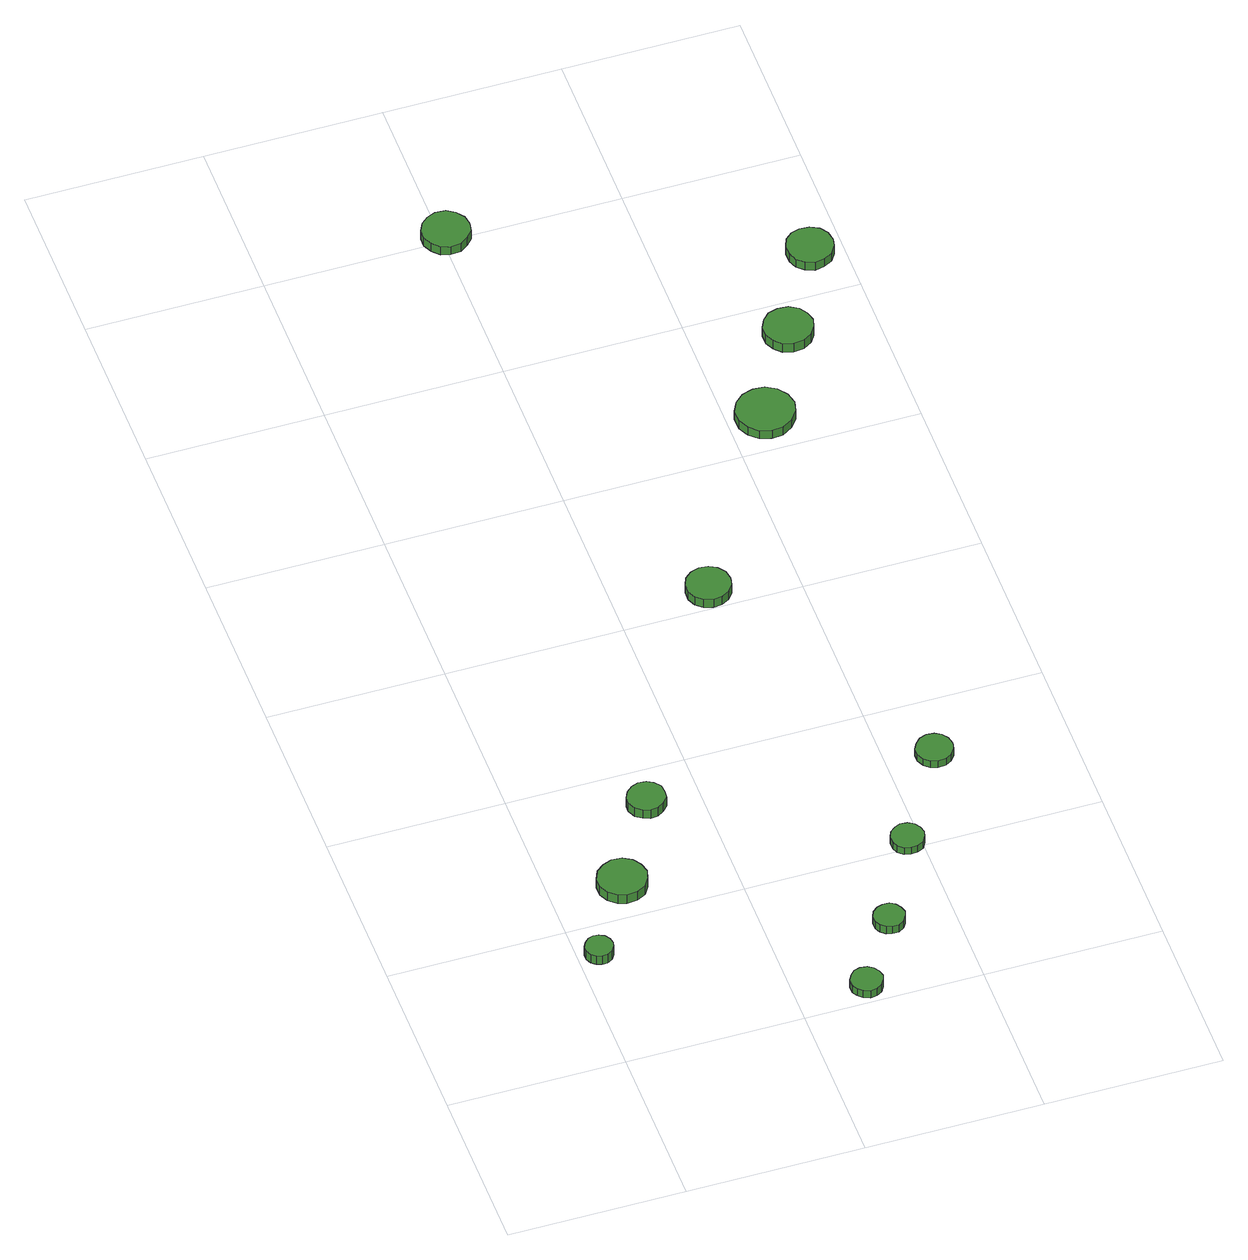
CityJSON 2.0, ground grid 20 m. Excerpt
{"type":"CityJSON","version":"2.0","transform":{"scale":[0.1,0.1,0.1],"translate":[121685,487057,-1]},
"CityObjects":{
"tree1":{"type":"SolitaryVegetationObject","attributes":{"function":"something"},"geometry":[{"type":"MultiSurface","lod":"1","boundaries":[[[0,1,2,3,4,5,6,7,8,9,10,11,12,13,14]],[[15,16,17,18,19,20,21,22,23,24,25,26,27,28,29]],[[0,29,28,1]],[[1,28,27,2]],[[2,27,26,3]],[[3,26,25,4]],[[4,25,24,5]],[[5,24,23,6]],[[6,23,22,7]],[[7,22,21,8]],[[8,21,20,9]],[[9,20,19,10]],[[10,19,18,11]],[[11,18,17,12]],[[12,17,16,13]],[[13,16,15,14]],[[14,15,29,0]]]}]},
"tree2":{"type":"SolitaryVegetationObject","attributes":{"function":"something"},"geometry":[{"type":"MultiSurface","lod":"1","boundaries":[[[30,31,32,33,34,35,36,37,38,39,40,41,42,43,44]],[[45,46,47,48,49,50,51,52,53,54,55,56,57,58,59]],[[30,59,58,31]],[[31,58,57,32]],[[32,57,56,33]],[[33,56,55,34]],[[34,55,54,35]],[[35,54,53,36]],[[36,53,52,37]],[[37,52,51,38]],[[38,51,50,39]],[[39,50,49,40]],[[40,49,48,41]],[[41,48,47,42]],[[42,47,46,43]],[[43,46,45,44]],[[44,45,59,30]]]}]},
"tree3":{"type":"SolitaryVegetationObject","attributes":{"function":"something"},"geometry":[{"type":"MultiSurface","lod":"1","boundaries":[[[60,61,62,63,64,65,66,67,68,69,70,71,72,73,74]],[[75,76,77,78,79,80,81,82,83,84,85,86,87,88,89]],[[60,89,88,61]],[[61,88,87,62]],[[62,87,86,63]],[[63,86,85,64]],[[64,85,84,65]],[[65,84,83,66]],[[66,83,82,67]],[[67,82,81,68]],[[68,81,80,69]],[[69,80,79,70]],[[70,79,78,71]],[[71,78,77,72]],[[72,77,76,73]],[[73,76,75,74]],[[74,75,89,60]]]}]},
"tree4":{"type":"SolitaryVegetationObject","attributes":{"function":"something"},"geometry":[{"type":"MultiSurface","lod":"1","boundaries":[[[90,91,92,93,94,95,96,97,98,99,100,101,102,103,104]],[[105,106,107,108,109,110,111,112,113,114,115,116,117,118,119]],[[90,119,118,91]],[[91,118,117,92]],[[92,117,116,93]],[[93,116,115,94]],[[94,115,114,95]],[[95,114,113,96]],[[96,113,112,97]],[[97,112,111,98]],[[98,111,110,99]],[[99,110,109,100]],[[100,109,108,101]],[[101,108,107,102]],[[102,107,106,103]],[[103,106,105,104]],[[104,105,119,90]]]}]},
"tree5":{"type":"SolitaryVegetationObject","attributes":{"function":"something"},"geometry":[{"type":"MultiSurface","lod":"1","boundaries":[[[120,121,122,123,124,125,126,127,128,129,130,131,132,133,134]],[[135,136,137,138,139,140,141,142,143,144,145,146,147,148,149]],[[120,149,148,121]],[[121,148,147,122]],[[122,147,146,123]],[[123,146,145,124]],[[124,145,144,125]],[[125,144,143,126]],[[126,143,142,127]],[[127,142,141,128]],[[128,141,140,129]],[[129,140,139,130]],[[130,139,138,131]],[[131,138,137,132]],[[132,137,136,133]],[[133,136,135,134]],[[134,135,149,120]]]}]},
"tree6":{"type":"SolitaryVegetationObject","attributes":{"function":"something"},"geometry":[{"type":"MultiSurface","lod":"1","boundaries":[[[150,151,152,153,154,155,156,157,158,159,160,161,162,163,164]],[[165,166,167,168,169,170,171,172,173,174,175,176,177,178,179]],[[150,179,178,151]],[[151,178,177,152]],[[152,177,176,153]],[[153,176,175,154]],[[154,175,174,155]],[[155,174,173,156]],[[156,173,172,157]],[[157,172,171,158]],[[158,171,170,159]],[[159,170,169,160]],[[160,169,168,161]],[[161,168,167,162]],[[162,167,166,163]],[[163,166,165,164]],[[164,165,179,150]]]}]},
"tree7":{"type":"SolitaryVegetationObject","attributes":{"function":"something"},"geometry":[{"type":"MultiSurface","lod":"1","boundaries":[[[180,181,182,183,184,185,186,187,188,189,190,191,192,193,194]],[[195,196,197,198,199,200,201,202,203,204,205,206,207,208,209]],[[180,209,208,181]],[[181,208,207,182]],[[182,207,206,183]],[[183,206,205,184]],[[184,205,204,185]],[[185,204,203,186]],[[186,203,202,187]],[[187,202,201,188]],[[188,201,200,189]],[[189,200,199,190]],[[190,199,198,191]],[[191,198,197,192]],[[192,197,196,193]],[[193,196,195,194]],[[194,195,209,180]]]}]},
"tree8":{"type":"SolitaryVegetationObject","attributes":{"function":"something"},"geometry":[{"type":"MultiSurface","lod":"1","boundaries":[[[210,211,212,213,214,215,216,217,218,219,220,221,222,223,224]],[[225,226,227,228,229,230,231,232,233,234,235,236,237,238,239]],[[210,239,238,211]],[[211,238,237,212]],[[212,237,236,213]],[[213,236,235,214]],[[214,235,234,215]],[[215,234,233,216]],[[216,233,232,217]],[[217,232,231,218]],[[218,231,230,219]],[[219,230,229,220]],[[220,229,228,221]],[[221,228,227,222]],[[222,227,226,223]],[[223,226,225,224]],[[224,225,239,210]]]}]},
"tree9":{"type":"SolitaryVegetationObject","attributes":{"function":"something"},"geometry":[{"type":"MultiSurface","lod":"1","boundaries":[[[240,241,242,243,244,245,246,247,248,249,250,251,252,253,254]],[[255,256,257,258,259,260,261,262,263,264,265,266,267,268,269]],[[240,269,268,241]],[[241,268,267,242]],[[242,267,266,243]],[[243,266,265,244]],[[244,265,264,245]],[[245,264,263,246]],[[246,263,262,247]],[[247,262,261,248]],[[248,261,260,249]],[[249,260,259,250]],[[250,259,258,251]],[[251,258,257,252]],[[252,257,256,253]],[[253,256,255,254]],[[254,255,269,240]]]}]},
"tree10":{"type":"SolitaryVegetationObject","attributes":{"function":"something"},"geometry":[{"type":"MultiSurface","lod":"1","boundaries":[[[270,271,272,273,274,275,276,277,278,279,280,281,282,283,284]],[[285,286,287,288,289,290,291,292,293,294,295,296,297,298,299]],[[270,299,298,271]],[[271,298,297,272]],[[272,297,296,273]],[[273,296,295,274]],[[274,295,294,275]],[[275,294,293,276]],[[276,293,292,277]],[[277,292,291,278]],[[278,291,290,279]],[[279,290,289,280]],[[280,289,288,281]],[[281,288,287,282]],[[282,287,286,283]],[[283,286,285,284]],[[284,285,299,270]]]}]},
"tree11":{"type":"SolitaryVegetationObject","attributes":{"function":"something"},"geometry":[{"type":"MultiSurface","lod":"1","boundaries":[[[300,301,302,303,304,305,306,307,308,309,310,311,312,313,314]],[[315,316,317,318,319,320,321,322,323,324,325,326,327,328,329]],[[300,329,328,301]],[[301,328,327,302]],[[302,327,326,303]],[[303,326,325,304]],[[304,325,324,305]],[[305,324,323,306]],[[306,323,322,307]],[[307,322,321,308]],[[308,321,320,309]],[[309,320,319,310]],[[310,319,318,311]],[[311,318,317,312]],[[312,317,316,313]],[[313,316,315,314]],[[314,315,329,300]]]}]},
"tree12":{"type":"SolitaryVegetationObject","attributes":{"function":"something"},"geometry":[{"type":"MultiSurface","lod":"1","boundaries":[[[330,331,332,333,334,335,336,337,338,339,340,341,342,343,344]],[[345,346,347,348,349,350,351,352,353,354,355,356,357,358,359]],[[330,359,358,331]],[[331,358,357,332]],[[332,357,356,333]],[[333,356,355,334]],[[334,355,354,335]],[[335,354,353,336]],[[336,353,352,337]],[[337,352,351,338]],[[338,351,350,339]],[[339,350,349,340]],[[340,349,348,341]],[[341,348,347,342]],[[342,347,346,343]],[[343,346,345,344]],[[344,345,359,330]]]}]}
},
"vertices":[
[38,156,20],[37,162,20],[33,168,20],[27,171,20],[21,172,20],[15,170,20],[10,165,20],[7,159,20],[7,153,20],[10,147,20],[15,143,20],[21,141,20],[27,141,20],[33,144,20],[37,150,20],[37,150,7],[33,144,7],[27,141,7],[21,141,7],[15,143,7],[10,147,7],[7,153,7],[7,159,7],[10,165,7],[15,170,7],[21,172,7],[27,171,7],[33,168,7],[37,162,7],[38,156,7],
[106,245,19],[103,256,19],[97,265,19],[87,271,19],[75,272,19],[65,268,19],[56,261,19],[51,250,19],[51,239,19],[56,229,19],[65,221,19],[75,218,19],[87,219,19],[97,224,19],[103,234,19],[103,234,6],[97,224,6],[87,219,6],[75,218,6],[65,221,6],[56,229,6],[51,239,6],[51,250,6],[56,261,6],[65,268,6],[75,272,6],[87,271,6],[97,265,6],[103,256,6],[106,245,6],
[161,349,19],[160,358,19],[154,365,19],[147,369,19],[138,370,19],[130,367,19],[123,361,19],[119,353,19],[119,345,19],[123,336,19],[130,331,19],[138,328,19],[147,329,19],[154,333,19],[160,340,19],[160,340,6],[154,333,6],[147,329,6],[138,328,6],[130,331,6],[123,336,6],[119,345,6],[119,353,6],[123,361,6],[130,367,6],[138,370,6],[147,369,6],[154,365,6],[160,358,6],[161,349,6],
[295,23,16],[293,30,16],[289,36,16],[283,40,16],[275,41,16],[268,39,16],[263,34,16],[259,27,16],[259,19,16],[263,13,16],[268,8,16],[275,5,16],[283,6,16],[289,10,16],[293,16,16],[293,16,5],[289,10,5],[283,6,5],[275,5,5],[268,8,5],[263,13,5],[259,19,5],[259,27,5],[263,34,5],[268,39,5],[275,41,5],[283,40,5],[289,36,5],[293,30,5],[295,23,5],
[347,104,16],[345,111,16],[341,117,16],[335,121,16],[327,121,16],[321,119,16],[315,114,16],[312,108,16],[312,100,16],[315,94,16],[321,89,16],[327,87,16],[335,87,16],[341,91,16],[345,97,16],[345,97,5],[341,91,5],[335,87,5],[327,87,5],[321,89,5],[315,94,5],[312,100,5],[312,108,5],[315,114,5],[321,119,5],[327,121,5],[335,121,5],[341,117,5],[345,111,5],[347,104,5],
[404,209,15],[402,217,15],[398,223,15],[391,227,15],[383,228,15],[376,225,15],[370,220,15],[367,213,15],[367,205,15],[370,198,15],[376,193,15],[383,191,15],[391,192,15],[398,195,15],[402,202,15],[402,202,5],[398,195,5],[391,192,5],[383,191,5],[376,193,5],[370,198,5],[367,205,5],[367,213,5],[370,220,5],[376,225,5],[383,228,5],[391,227,5],[398,223,5],[402,217,5],[404,209,5],
[326,620,22],[324,631,22],[318,639,22],[309,644,22],[299,645,22],[289,642,22],[281,635,22],[277,626,22],[277,615,22],[281,606,22],[289,599,22],[299,596,22],[309,597,22],[318,602,22],[324,610,22],[324,610,10],[318,602,10],[309,597,10],[299,596,10],[289,599,10],[281,606,10],[277,615,10],[277,626,10],[281,635,10],[289,642,10],[299,645,10],[309,644,10],[318,639,10],[324,631,10],[326,620,10],
[474,322,15],[472,331,15],[467,338,15],[460,342,15],[451,343,15],[443,340,15],[437,334,15],[433,327,15],[433,318,15],[437,310,15],[443,305,15],[451,302,15],[460,303,15],[467,307,15],[472,314,15],[472,314,5],[467,307,5],[460,303,5],[451,302,5],[443,305,5],[437,310,5],[433,318,5],[433,327,5],[437,334,5],[443,340,5],[451,343,5],[460,342,5],[467,338,5],[472,331,5],[474,322,5],
[232,1206,16],[230,1217,16],[223,1226,16],[214,1232,16],[202,1233,16],[192,1229,16],[184,1222,16],[179,1212,16],[179,1201,16],[184,1191,16],[192,1183,16],[202,1180,16],[214,1181,16],[223,1187,16],[230,1195,16],[230,1195,4],[223,1187,4],[214,1181,4],[202,1180,4],[192,1183,4],[184,1191,4],[179,1201,4],[179,1212,4],[184,1222,4],[192,1229,4],[202,1233,4],[214,1232,4],[223,1226,4],[230,1217,4],[232,1206,4],
[472,841,24],[469,854,24],[461,865,24],[449,872,24],[436,873,24],[423,869,24],[413,860,24],[407,848,24],[407,834,24],[413,822,24],[423,813,24],[436,809,24],[449,810,24],[461,817,24],[469,828,24],[469,828,12],[461,817,12],[449,810,12],[436,809,12],[423,813,12],[413,822,12],[407,834,12],[407,848,12],[413,860,12],[423,869,12],[436,873,12],[449,872,12],[461,865,12],[469,854,12],[472,841,12],
[531,954,19],[528,965,19],[522,974,19],[512,980,19],[500,981,19],[489,978,19],[481,970,19],[476,960,19],[476,948,19],[481,938,19],[489,930,19],[500,927,19],[512,928,19],[522,934,19],[528,943,19],[528,943,6],[522,934,6],[512,928,6],[500,927,6],[489,930,6],[481,938,6],[476,948,6],[476,960,6],[481,970,6],[489,978,6],[500,981,6],[512,980,6],[522,974,6],[528,965,6],[531,954,6],
[589,1060,17],[587,1071,17],[581,1080,17],[571,1085,17],[560,1086,17],[550,1083,17],[542,1076,17],[538,1066,17],[538,1055,17],[542,1045,17],[550,1038,17],[560,1034,17],[571,1036,17],[581,1041,17],[587,1050,17],[587,1050,5],[581,1041,5],[571,1036,5],[560,1034,5],[550,1038,5],[542,1045,5],[538,1055,5],[538,1066,5],[542,1076,5],[550,1083,5],[560,1086,5],[571,1085,5],[581,1080,5],[587,1071,5],[589,1060,5]
]}
